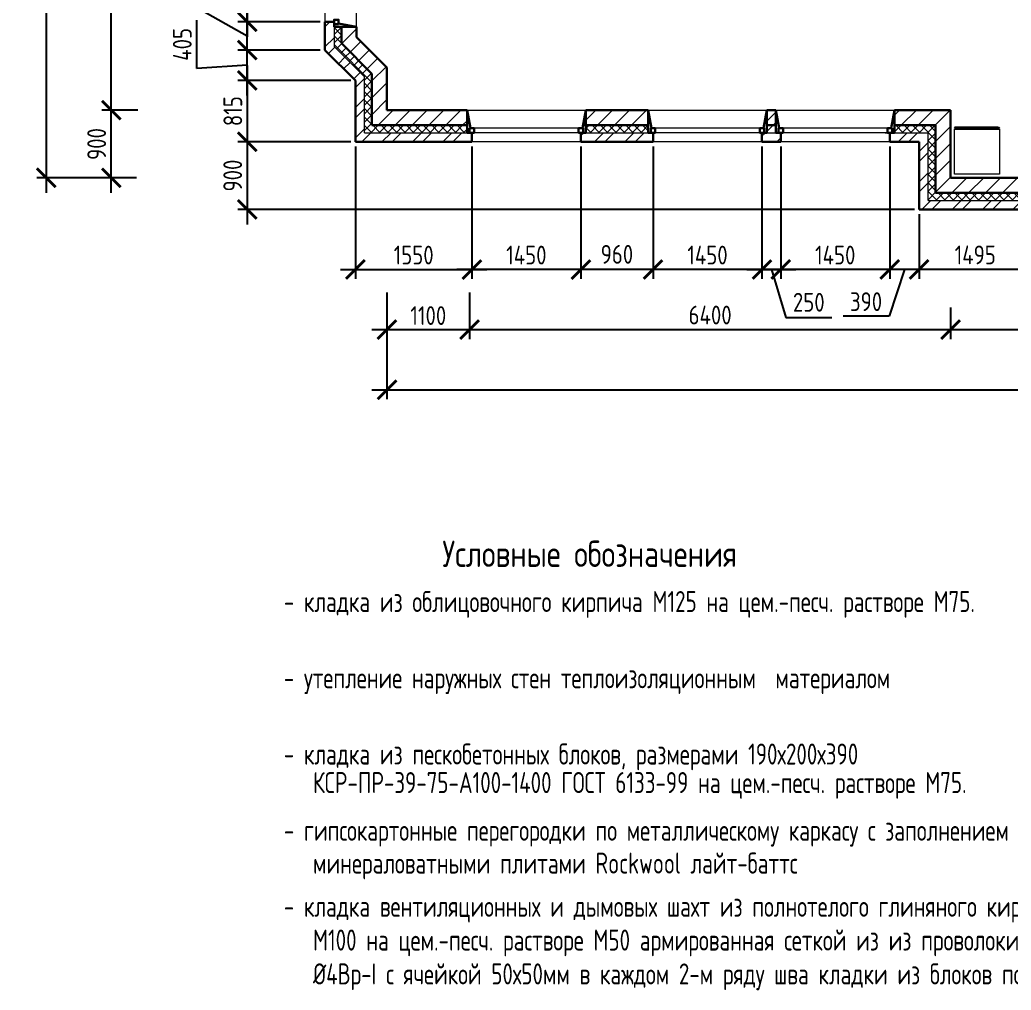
# Model space of a CAD drawing. Header units: millimetres. Extents: x -56498 to 234605, y -296269 to -29969.
# Drawn here: x 70197 to 83388, y -117721 to -104807 of the extents above; entities that cross this region are included whole.
import ezdxf

# ---------------------------------------------------------------- set-up
doc = ezdxf.new("R2010")
doc.units = ezdxf.units.MM
doc.header["$LTSCALE"] = 100
doc.header["$PDMODE"] = 35
for name, color, linetype, lineweight in [('0.3', 7, 'Continuous', 30), ('Примітки 0.09', 200, 'Continuous', 9), ('Розміри 0.09', 5, 'Continuous', 9), ('Сантехніка 0.18', 92, 'Continuous', 18), ('Тонкі 0.18', 142, 'Continuous', 18), ('Штрихування 0.09', 253, 'Continuous', 9)]:
    doc.layers.add(name, color=color, linetype=linetype, lineweight=lineweight)
doc.styles.add('GOST 2.304', font='CS_Gost2304.shx')
doc.dimstyles.new('SPDS', dxfattribs={"dimscale": 100, "dimtxt": 2.5, "dimasz": 2.5, "dimexe": 1.25, "dimexo": 0.625, "dimtad": 1, "dimrnd": 0.001, "dimtxsty": 'GOST 2.304', "dimblk": 'ARCHTICK', "dimcen": 2.5, "dimdle": 2, "dimadec": 0, "dimazin": 2, "dimtfac": 0.75, "dimtmove": 1, "dimatfit": 3, "dimfxl": 0, "dimtolj": 1, "dimarcsym": 0})

# ---------------------------------------------------------------- blocks, each defined once
blk = doc.blocks.new('_ArchTick')
at = {"color": 0, "linetype": 'ByBlock', "const_width": 0.15}
blk.add_lwpolyline([(-0.5, -0.5), (0.5, 0.5)], dxfattribs=at)
blk = doc.blocks.new('*D24')
at = {"layer": 'Defpoints', "color": 0, "transparency": 16777216}
for p in [(75082, -108374), (76182, -108374), (76182, -108930)]:
    blk.add_point(p, dxfattribs=at)
at = {"layer": 'Розміри 0.09', "color": 0, "lineweight": -2, "transparency": 16777216}
for p, q in [((75082, -108437), (75082, -109055)), ((76182, -108437), (76182, -109055)), ((74882, -108930), (76382, -108930))]:
    blk.add_line(p, q, dxfattribs=at)
at = {"layer": 'Розміри 0.09', "color": 0, "lineweight": -2, "transparency": 16777216, "xscale": 250, "yscale": 250, "zscale": 250, "rotation": 180}
blk.add_blockref('_ArchTick', (75082, -108930), dxfattribs=at)
at = {"layer": 'Розміри 0.09', "color": 0, "lineweight": -2, "transparency": 16777216, "xscale": 250, "yscale": 250, "zscale": 250}
blk.add_blockref('_ArchTick', (76182, -108930), dxfattribs=at)
at = {"layer": 'Розміри 0.09', "color": 0, "transparency": 16777216, "insert": (75632, -108743), "char_height": 250, "attachment_point": 5, "style": 'GOST 2.304'}
blk.add_mtext('\\A1;1100', dxfattribs=at)
blk = doc.blocks.new('*D25')
at = {"layer": 'Defpoints', "color": 0, "transparency": 16777216}
for p in [(76182, -108374), (82582, -108574), (82582, -108930)]:
    blk.add_point(p, dxfattribs=at)
at = {"layer": 'Розміри 0.09', "color": 0, "lineweight": -2, "transparency": 16777216}
for p, q in [((76182, -108437), (76182, -109055)), ((82582, -108636), (82582, -109055)), ((75982, -108930), (82782, -108930))]:
    blk.add_line(p, q, dxfattribs=at)
at = {"layer": 'Розміри 0.09', "color": 0, "lineweight": -2, "transparency": 16777216, "xscale": 250, "yscale": 250, "zscale": 250, "rotation": 180}
blk.add_blockref('_ArchTick', (76182, -108930), dxfattribs=at)
at = {"layer": 'Розміри 0.09', "color": 0, "lineweight": -2, "transparency": 16777216, "xscale": 250, "yscale": 250, "zscale": 250}
blk.add_blockref('_ArchTick', (82582, -108930), dxfattribs=at)
at = {"layer": 'Розміри 0.09', "color": 0, "transparency": 16777216, "insert": (79382, -108736), "char_height": 250, "attachment_point": 5, "style": 'GOST 2.304'}
blk.add_mtext('\\A1;6400', dxfattribs=at)
blk = doc.blocks.new('*D26')
at = {"layer": 'Defpoints', "color": 0, "transparency": 16777216}
for p in [(82582, -108574), (85582, -108593), (85582, -108930)]:
    blk.add_point(p, dxfattribs=at)
at = {"layer": 'Розміри 0.09', "color": 0, "lineweight": -2, "transparency": 16777216}
for p, q in [((82582, -108636), (82582, -109055)), ((85582, -108655), (85582, -109055)), ((82382, -108930), (85782, -108930))]:
    blk.add_line(p, q, dxfattribs=at)
at = {"layer": 'Розміри 0.09', "color": 0, "lineweight": -2, "transparency": 16777216, "xscale": 250, "yscale": 250, "zscale": 250, "rotation": 180}
blk.add_blockref('_ArchTick', (82582, -108930), dxfattribs=at)
at = {"layer": 'Розміри 0.09', "color": 0, "lineweight": -2, "transparency": 16777216, "xscale": 250, "yscale": 250, "zscale": 250}
blk.add_blockref('_ArchTick', (85582, -108930), dxfattribs=at)
at = {"layer": 'Розміри 0.09', "color": 0, "transparency": 16777216, "insert": (84082, -108738), "char_height": 250, "attachment_point": 5, "style": 'GOST 2.304'}
blk.add_mtext('\\A1;3000', dxfattribs=at)
blk = doc.blocks.new('*D30')
at = {"layer": 'Defpoints', "color": 0, "transparency": 16777216}
for p in [(75082, -108930), (96082, -108930), (96082, -109730)]:
    blk.add_point(p, dxfattribs=at)
at = {"layer": 'Розміри 0.09', "color": 0, "lineweight": -2, "transparency": 16777216}
for p, q in [((75082, -108993), (75082, -109855)), ((96082, -108993), (96082, -109855)), ((74882, -109730), (96282, -109730))]:
    blk.add_line(p, q, dxfattribs=at)
at = {"layer": 'Розміри 0.09', "color": 0, "lineweight": -2, "transparency": 16777216, "xscale": 250, "yscale": 250, "zscale": 250, "rotation": 180}
blk.add_blockref('_ArchTick', (75082, -109730), dxfattribs=at)
at = {"layer": 'Розміри 0.09', "color": 0, "lineweight": -2, "transparency": 16777216, "xscale": 250, "yscale": 250, "zscale": 250}
blk.add_blockref('_ArchTick', (96082, -109730), dxfattribs=at)
at = {"layer": 'Розміри 0.09', "color": 0, "transparency": 16777216, "insert": (84966, -109533), "char_height": 250, "attachment_point": 5, "style": 'GOST 2.304'}
blk.add_mtext('\\A1;21000', dxfattribs=at)
blk = doc.blocks.new('*D31')
at = {"layer": 'Defpoints', "color": 0, "transparency": 16777216}
for p in [(74662, -106430), (76212, -106430), (76212, -108130)]:
    blk.add_point(p, dxfattribs=at)
at = {"layer": 'Розміри 0.09', "color": 0, "lineweight": -2, "transparency": 16777216}
for p, q in [((74662, -106493), (74662, -108255)), ((76212, -106493), (76212, -108255)), ((74462, -108130), (76412, -108130))]:
    blk.add_line(p, q, dxfattribs=at)
at = {"layer": 'Розміри 0.09', "color": 0, "lineweight": -2, "transparency": 16777216, "xscale": 250, "yscale": 250, "zscale": 250, "rotation": 180}
blk.add_blockref('_ArchTick', (74662, -108130), dxfattribs=at)
at = {"layer": 'Розміри 0.09', "color": 0, "lineweight": -2, "transparency": 16777216, "xscale": 250, "yscale": 250, "zscale": 250}
blk.add_blockref('_ArchTick', (76212, -108130), dxfattribs=at)
at = {"layer": 'Розміри 0.09', "color": 0, "transparency": 16777216, "insert": (75437, -107938), "char_height": 250, "attachment_point": 5, "style": 'GOST 2.304'}
blk.add_mtext('\\A1;1550', dxfattribs=at)
blk = doc.blocks.new('*D32')
at = {"layer": 'Defpoints', "color": 0, "transparency": 16777216}
for p in [(71414, -106010), (71828, -106010), (71809, -106910)]:
    blk.add_point(p, dxfattribs=at)
at = {"layer": 'Розміри 0.09', "color": 0, "lineweight": -2, "transparency": 16777216}
for p, q in [((71414, -107110), (71414, -105810)), ((71765, -106010), (71289, -106010)), ((71747, -106910), (71289, -106910))]:
    blk.add_line(p, q, dxfattribs=at)
at = {"layer": 'Розміри 0.09', "color": 0, "lineweight": -2, "transparency": 16777216, "xscale": 250, "yscale": 250, "zscale": 250}
for p, rotation in [((71414, -106010), 90), ((71414, -106910), 270)]:
    blk.add_blockref('_ArchTick', p, dxfattribs=dict(at, rotation=rotation))
at = {"layer": 'Розміри 0.09', "color": 0, "transparency": 16777216, "insert": (71219, -106460), "char_height": 250, "attachment_point": 5, "rotation": 90, "style": 'GOST 2.304'}
blk.add_mtext('\\A1;900', dxfattribs=at)
blk = doc.blocks.new('*D33')
at = {"layer": 'Defpoints', "color": 0, "transparency": 16777216}
for p in [(71414, -102210), (71768, -102210), (71828, -106010)]:
    blk.add_point(p, dxfattribs=at)
at = {"layer": 'Розміри 0.09', "color": 0, "lineweight": -2, "transparency": 16777216}
for p, q in [((71414, -106210), (71414, -102010)), ((71705, -102210), (71289, -102210)), ((71765, -106010), (71289, -106010))]:
    blk.add_line(p, q, dxfattribs=at)
at = {"layer": 'Розміри 0.09', "color": 0, "lineweight": -2, "transparency": 16777216, "xscale": 250, "yscale": 250, "zscale": 250}
for p, rotation in [((71414, -102210), 90), ((71414, -106010), 270)]:
    blk.add_blockref('_ArchTick', p, dxfattribs=dict(at, rotation=rotation))
at = {"layer": 'Розміри 0.09', "color": 0, "transparency": 16777216, "insert": (71221, -104110), "char_height": 250, "attachment_point": 5, "rotation": 90, "style": 'GOST 2.304'}
blk.add_mtext('\\A1;3800', dxfattribs=at)
blk = doc.blocks.new('*D38')
at = {"layer": 'Defpoints', "color": 0, "transparency": 16777216}
for p in [(71414, -92910), (70548, -106910), (71414, -106910)]:
    blk.add_point(p, dxfattribs=at)
at = {"layer": 'Розміри 0.09', "color": 0, "lineweight": -2, "transparency": 16777216}
for p, q in [((70548, -92710), (70548, -107110)), ((71351, -92910), (70423, -92910)), ((71351, -106910), (70423, -106910))]:
    blk.add_line(p, q, dxfattribs=at)
at = {"layer": 'Розміри 0.09', "color": 0, "lineweight": -2, "transparency": 16777216, "xscale": 250, "yscale": 250, "zscale": 250}
for p, rotation in [((70548, -92910), 90), ((70548, -106910), 270)]:
    blk.add_blockref('_ArchTick', p, dxfattribs=dict(at, rotation=rotation))
at = {"layer": 'Розміри 0.09', "color": 0, "transparency": 16777216, "insert": (70361, -99163), "char_height": 250, "attachment_point": 5, "rotation": 90, "style": 'GOST 2.304'}
blk.add_mtext('\\A1;14000', dxfattribs=at)
blk = doc.blocks.new('*D65')
at = {"layer": 'Defpoints', "color": 0, "transparency": 16777216}
for p in [(74162, -103385), (73223, -104835), (74257, -104835)]:
    blk.add_point(p, dxfattribs=at)
at = {"layer": 'Розміри 0.09', "color": 0, "lineweight": -2, "transparency": 16777216}
for p, q in [((73223, -103185), (73223, -105035)), ((74100, -103385), (73098, -103385)), ((74195, -104835), (73098, -104835))]:
    blk.add_line(p, q, dxfattribs=at)
at = {"layer": 'Розміри 0.09', "color": 0, "lineweight": -2, "transparency": 16777216, "xscale": 250, "yscale": 250, "zscale": 250}
for p, rotation in [((73223, -103385), 90), ((73223, -104835), 270)]:
    blk.add_blockref('_ArchTick', p, dxfattribs=dict(at, rotation=rotation))
at = {"layer": 'Розміри 0.09', "color": 0, "transparency": 16777216, "insert": (73031, -104110), "char_height": 250, "attachment_point": 5, "rotation": 90, "style": 'GOST 2.304'}
blk.add_mtext('\\A1;1450', dxfattribs=at)
blk = doc.blocks.new('*D66')
at = {"layer": 'Defpoints', "color": 0, "transparency": 16777216}
for p in [(76212, -106430), (77662, -106430), (76212, -108130)]:
    blk.add_point(p, dxfattribs=at)
at = {"layer": 'Розміри 0.09', "color": 0, "lineweight": -2, "transparency": 16777216}
for p, q in [((76212, -106493), (76212, -108255)), ((77662, -106493), (77662, -108255)), ((77862, -108130), (76012, -108130))]:
    blk.add_line(p, q, dxfattribs=at)
at = {"layer": 'Розміри 0.09', "color": 0, "lineweight": -2, "transparency": 16777216, "xscale": 250, "yscale": 250, "zscale": 250, "rotation": 180}
blk.add_blockref('_ArchTick', (76212, -108130), dxfattribs=at)
at = {"layer": 'Розміри 0.09', "color": 0, "lineweight": -2, "transparency": 16777216, "xscale": 250, "yscale": 250, "zscale": 250}
blk.add_blockref('_ArchTick', (77662, -108130), dxfattribs=at)
at = {"layer": 'Розміри 0.09', "color": 0, "transparency": 16777216, "insert": (76937, -107938), "char_height": 250, "attachment_point": 5, "style": 'GOST 2.304'}
blk.add_mtext('\\A1;1450', dxfattribs=at)
blk = doc.blocks.new('*D68')
at = {"layer": 'Defpoints', "color": 0, "transparency": 16777216}
for p in [(78622, -106430), (80072, -106430), (78622, -108130)]:
    blk.add_point(p, dxfattribs=at)
at = {"layer": 'Розміри 0.09', "color": 0, "lineweight": -2, "transparency": 16777216}
for p, q in [((78622, -106493), (78622, -108255)), ((80072, -106493), (80072, -108255)), ((80272, -108130), (78422, -108130))]:
    blk.add_line(p, q, dxfattribs=at)
at = {"layer": 'Розміри 0.09', "color": 0, "lineweight": -2, "transparency": 16777216, "xscale": 250, "yscale": 250, "zscale": 250, "rotation": 180}
blk.add_blockref('_ArchTick', (78622, -108130), dxfattribs=at)
at = {"layer": 'Розміри 0.09', "color": 0, "lineweight": -2, "transparency": 16777216, "xscale": 250, "yscale": 250, "zscale": 250}
blk.add_blockref('_ArchTick', (80072, -108130), dxfattribs=at)
at = {"layer": 'Розміри 0.09', "color": 0, "transparency": 16777216, "insert": (79347, -107938), "char_height": 250, "attachment_point": 5, "style": 'GOST 2.304'}
blk.add_mtext('\\A1;1450', dxfattribs=at)
blk = doc.blocks.new('*D69')
at = {"layer": 'Defpoints', "color": 0, "transparency": 16777216}
for p in [(80322, -106430), (81772, -106430), (80322, -108130)]:
    blk.add_point(p, dxfattribs=at)
at = {"layer": 'Розміри 0.09', "color": 0, "lineweight": -2, "transparency": 16777216}
for p, q in [((80322, -106493), (80322, -108255)), ((81772, -106493), (81772, -108255)), ((81972, -108130), (80122, -108130))]:
    blk.add_line(p, q, dxfattribs=at)
at = {"layer": 'Розміри 0.09', "color": 0, "lineweight": -2, "transparency": 16777216, "xscale": 250, "yscale": 250, "zscale": 250, "rotation": 180}
blk.add_blockref('_ArchTick', (80322, -108130), dxfattribs=at)
at = {"layer": 'Розміри 0.09', "color": 0, "lineweight": -2, "transparency": 16777216, "xscale": 250, "yscale": 250, "zscale": 250}
blk.add_blockref('_ArchTick', (81772, -108130), dxfattribs=at)
at = {"layer": 'Розміри 0.09', "color": 0, "transparency": 16777216, "insert": (81047, -107938), "char_height": 250, "attachment_point": 5, "style": 'GOST 2.304'}
blk.add_mtext('\\A1;1450', dxfattribs=at)
blk = doc.blocks.new('*D70')
at = {"layer": 'Defpoints', "color": 0, "transparency": 16777216}
for p in [(82162, -107330), (83657, -107330), (82162, -108130)]:
    blk.add_point(p, dxfattribs=at)
at = {"layer": 'Розміри 0.09', "color": 0, "lineweight": -2, "transparency": 16777216}
for p, q in [((82162, -107393), (82162, -108255)), ((83657, -107393), (83657, -108255)), ((83857, -108130), (81962, -108130))]:
    blk.add_line(p, q, dxfattribs=at)
at = {"layer": 'Розміри 0.09', "color": 0, "lineweight": -2, "transparency": 16777216, "xscale": 250, "yscale": 250, "zscale": 250, "rotation": 180}
blk.add_blockref('_ArchTick', (82162, -108130), dxfattribs=at)
at = {"layer": 'Розміри 0.09', "color": 0, "lineweight": -2, "transparency": 16777216, "xscale": 250, "yscale": 250, "zscale": 250}
blk.add_blockref('_ArchTick', (83657, -108130), dxfattribs=at)
at = {"layer": 'Розміри 0.09', "color": 0, "transparency": 16777216, "insert": (82910, -107936), "char_height": 250, "attachment_point": 5, "style": 'GOST 2.304'}
blk.add_mtext('\\A1;1495', dxfattribs=at)
blk = doc.blocks.new('*D71')
at = {"layer": 'Defpoints', "color": 0, "transparency": 16777216}
for p in [(81772, -106430), (82162, -107330), (81772, -108130)]:
    blk.add_point(p, dxfattribs=at)
at = {"layer": 'Розміри 0.09', "color": 0, "lineweight": -2, "transparency": 16777216}
for p, q in [((81772, -106493), (81772, -108255)), ((82162, -107393), (82162, -108255)), ((82362, -108130), (81572, -108130)), ((81967, -108130), (81763, -108753)), ((81763, -108753), (81151, -108753))]:
    blk.add_line(p, q, dxfattribs=at)
at = {"layer": 'Розміри 0.09', "color": 0, "lineweight": -2, "transparency": 16777216, "xscale": 250, "yscale": 250, "zscale": 250, "rotation": 180}
blk.add_blockref('_ArchTick', (81772, -108130), dxfattribs=at)
at = {"layer": 'Розміри 0.09', "color": 0, "lineweight": -2, "transparency": 16777216, "xscale": 250, "yscale": 250, "zscale": 250}
blk.add_blockref('_ArchTick', (82162, -108130), dxfattribs=at)
at = {"layer": 'Розміри 0.09', "color": 0, "transparency": 16777216, "insert": (81457, -108558), "char_height": 250, "attachment_point": 5, "style": 'GOST 2.304'}
blk.add_mtext('\\A1;390', dxfattribs=at)
blk = doc.blocks.new('*D72')
at = {"layer": 'Defpoints', "color": 0, "transparency": 16777216}
for p in [(77662, -106430), (78622, -106430), (77662, -108130)]:
    blk.add_point(p, dxfattribs=at)
at = {"layer": 'Розміри 0.09', "color": 0, "lineweight": -2, "transparency": 16777216}
for p, q in [((77662, -106493), (77662, -108255)), ((78622, -106493), (78622, -108255)), ((78822, -108130), (77462, -108130))]:
    blk.add_line(p, q, dxfattribs=at)
at = {"layer": 'Розміри 0.09', "color": 0, "lineweight": -2, "transparency": 16777216, "xscale": 250, "yscale": 250, "zscale": 250, "rotation": 180}
blk.add_blockref('_ArchTick', (77662, -108130), dxfattribs=at)
at = {"layer": 'Розміри 0.09', "color": 0, "lineweight": -2, "transparency": 16777216, "xscale": 250, "yscale": 250, "zscale": 250}
blk.add_blockref('_ArchTick', (78622, -108130), dxfattribs=at)
at = {"layer": 'Розміри 0.09', "color": 0, "transparency": 16777216, "insert": (78142, -107928), "char_height": 250, "attachment_point": 5, "style": 'GOST 2.304'}
blk.add_mtext('\\A1;960', dxfattribs=at)
blk = doc.blocks.new('*D76')
at = {"layer": 'Defpoints', "color": 0, "transparency": 16777216}
for p in [(73223, -105210), (74257, -105210), (74662, -105615)]:
    blk.add_point(p, dxfattribs=at)
at = {"layer": 'Розміри 0.09', "color": 0, "lineweight": -2, "transparency": 16777216}
for p, q in [((72550, -105457), (72550, -104810)), ((73223, -105815), (73223, -105010)), ((74195, -105210), (73098, -105210)), ((73223, -105413), (72550, -105457)), ((74600, -105615), (73098, -105615))]:
    blk.add_line(p, q, dxfattribs=at)
at = {"layer": 'Розміри 0.09', "color": 0, "lineweight": -2, "transparency": 16777216, "xscale": 250, "yscale": 250, "zscale": 250}
for p, rotation in [((73223, -105210), 90), ((73223, -105615), 270)]:
    blk.add_blockref('_ArchTick', p, dxfattribs=dict(at, rotation=rotation))
at = {"layer": 'Розміри 0.09', "color": 0, "transparency": 16777216, "insert": (72358, -105134), "char_height": 250, "attachment_point": 5, "rotation": 90, "style": 'GOST 2.304'}
blk.add_mtext('\\A1;405', dxfattribs=at)
blk = doc.blocks.new('*D77')
at = {"layer": 'Defpoints', "color": 0, "transparency": 16777216}
for p in [(73223, -104835), (74257, -104835), (74257, -105210)]:
    blk.add_point(p, dxfattribs=at)
at = {"layer": 'Розміри 0.09', "color": 0, "lineweight": -2, "transparency": 16777216}
for p, q in [((72550, -104649), (72550, -104020)), ((73223, -105023), (72550, -104649)), ((73223, -105410), (73223, -104635)), ((74195, -104835), (73098, -104835)), ((74195, -105210), (73098, -105210))]:
    blk.add_line(p, q, dxfattribs=at)
at = {"layer": 'Розміри 0.09', "color": 0, "lineweight": -2, "transparency": 16777216, "xscale": 250, "yscale": 250, "zscale": 250}
for p, rotation in [((73223, -104835), 90), ((73223, -105210), 270)]:
    blk.add_blockref('_ArchTick', p, dxfattribs=dict(at, rotation=rotation))
at = {"layer": 'Розміри 0.09', "color": 0, "transparency": 16777216, "insert": (72358, -104334), "char_height": 250, "attachment_point": 5, "rotation": 90, "style": 'GOST 2.304'}
blk.add_mtext('\\A1;375', dxfattribs=at)
blk = doc.blocks.new('*D40')
at = {"layer": 'Defpoints', "color": 0, "transparency": 16777216}
for p in [(74662, -105615), (73223, -106430), (74662, -106430)]:
    blk.add_point(p, dxfattribs=at)
at = {"layer": 'Розміри 0.09', "color": 0, "lineweight": -2, "transparency": 16777216}
for p, q in [((73223, -105415), (73223, -106630)), ((74600, -105615), (73098, -105615)), ((74600, -106430), (73098, -106430))]:
    blk.add_line(p, q, dxfattribs=at)
at = {"layer": 'Розміри 0.09', "color": 0, "lineweight": -2, "transparency": 16777216, "xscale": 250, "yscale": 250, "zscale": 250}
for p, rotation in [((73223, -105615), 90), ((73223, -106430), 270)]:
    blk.add_blockref('_ArchTick', p, dxfattribs=dict(at, rotation=rotation))
at = {"layer": 'Розміри 0.09', "color": 0, "transparency": 16777216, "insert": (73031, -106023), "char_height": 250, "attachment_point": 5, "rotation": 90, "style": 'GOST 2.304'}
blk.add_mtext('\\A1;815', dxfattribs=at)
blk = doc.blocks.new('*D41')
at = {"layer": 'Defpoints', "color": 0, "transparency": 16777216}
for p in [(74662, -106430), (73223, -107330), (82162, -107330)]:
    blk.add_point(p, dxfattribs=at)
at = {"layer": 'Розміри 0.09', "color": 0, "lineweight": -2, "transparency": 16777216}
for p, q in [((73223, -106230), (73223, -107530)), ((74600, -106430), (73098, -106430)), ((82100, -107330), (73098, -107330))]:
    blk.add_line(p, q, dxfattribs=at)
at = {"layer": 'Розміри 0.09', "color": 0, "lineweight": -2, "transparency": 16777216, "xscale": 250, "yscale": 250, "zscale": 250}
for p, rotation in [((73223, -106430), 90), ((73223, -107330), 270)]:
    blk.add_blockref('_ArchTick', p, dxfattribs=dict(at, rotation=rotation))
at = {"layer": 'Розміри 0.09', "color": 0, "transparency": 16777216, "insert": (73029, -106880), "char_height": 250, "attachment_point": 5, "rotation": 90, "style": 'GOST 2.304'}
blk.add_mtext('\\A1;900', dxfattribs=at)
blk = doc.blocks.new('*D79')
at = {"layer": 'Defpoints', "color": 0, "transparency": 16777216}
for p in [(80072, -106430), (80322, -106430), (80322, -108130)]:
    blk.add_point(p, dxfattribs=at)
at = {"layer": 'Розміри 0.09', "color": 0, "lineweight": -2, "transparency": 16777216}
for p, q in [((80072, -106493), (80072, -108255)), ((80322, -106493), (80322, -108255)), ((79872, -108130), (80522, -108130)), ((80197, -108130), (80389, -108769)), ((80389, -108769), (81001, -108769))]:
    blk.add_line(p, q, dxfattribs=at)
at = {"layer": 'Розміри 0.09', "color": 0, "lineweight": -2, "transparency": 16777216, "xscale": 250, "yscale": 250, "zscale": 250, "rotation": 180}
blk.add_blockref('_ArchTick', (80072, -108130), dxfattribs=at)
at = {"layer": 'Розміри 0.09', "color": 0, "lineweight": -2, "transparency": 16777216, "xscale": 250, "yscale": 250, "zscale": 250}
blk.add_blockref('_ArchTick', (80322, -108130), dxfattribs=at)
at = {"layer": 'Розміри 0.09', "color": 0, "transparency": 16777216, "insert": (80695, -108566), "char_height": 250, "attachment_point": 5, "style": 'GOST 2.304'}
blk.add_mtext('\\A1;250', dxfattribs=at)
blk = doc.blocks.new('s_48')
for p, q in [((0, 300), (0, -300)), ((600, 300), (0, 300)), ((600, -300), (600, 300)), ((610, 300), (610, -300)), ((610, 300), (610, 300)), ((630, -280), (630, 280)), ((0, -300), (600, -300)), ((610, -300), (610, -300))]:
    blk.add_line(p, q)
for centre, start, end in [((610, 280), 0, 90), ((610, -280), 270, 0)]:
    blk.add_arc(centre, 20, start, end)

msp = doc.modelspace()

# ---------------------------------------------------------------- hatches: boundary and pattern name
at = {"layer": 'Штрихування 0.09'}
h = msp.add_hatch(dxfattribs=at)
h.set_pattern_fill('ANSI32', color=256, scale=30, style=0)
h.paths.add_polyline_path([(76212.292, -106310.359), (76182.292, -106310.359), (76147.292, -106310.359), (74782.29, -106310.359), (74782.29, -105565.615), (74377.297, -105160.613), (74377.297, -104900.359), (74377.297, -104835.359), (74257.297, -104835.359), (74257.297, -105210.318), (74662.29, -105615.32), (74662.29, -106430.359), (76212.292, -106430.359)])
h = msp.add_hatch(dxfattribs=at)
h.set_pattern_fill('ANSI37', color=256, scale=25, style=0)
h.paths.add_polyline_path([(74882.29, -105524.194), (74477.297, -105119.192), (74477.297, -104900.359), (74377.297, -104900.359), (74377.297, -105160.613), (74782.29, -105565.615), (74782.29, -106310.359), (76147.292, -106310.359), (76147.292, -106210.359), (74882.29, -106210.359)])
h = msp.add_hatch(dxfattribs=at)
h.set_pattern_fill('ANSI31', color=256, scale=50, style=0)
h.paths.add_polyline_path([(75082.29, -105441.353), (74677.297, -105036.351), (74677.297, -104900.359), (74477.297, -104900.359), (74477.297, -105119.192), (74882.29, -105524.194), (74882.29, -106210.359), (76147.292, -106210.359), (76147.292, -106010.359), (75082.29, -106010.359)])
h = msp.add_hatch(dxfattribs=at)
h.set_pattern_fill('ANSI31', color=256, scale=50, style=0)
h.paths.add_polyline_path([(78557.289, -106010.359), (77727.294, -106010.359), (77727.294, -106210.359), (78557.289, -106210.359)])
h = msp.add_hatch(dxfattribs=at)
h.set_pattern_fill('ANSI32', color=256, scale=30, style=0)
h.paths.add_polyline_path([(80322.29, -106310.359), (80292.29, -106310.359), (80257.29, -106310.359), (80072.289, -106310.359), (80072.289, -106430.359), (80322.29, -106430.359)])
h.paths.add_polyline_path([(80257.29, -106210.359), (80137.289, -106210.359), (80137.289, -106310.359), (80257.29, -106310.359)])
h.paths.add_polyline_path([(80257.29, -106010.359), (80137.289, -106010.359), (80137.289, -106210.359), (80257.29, -106210.359)])
h = msp.add_hatch(dxfattribs=at)
h.set_pattern_fill('ANSI31', color=256, scale=50, style=0)
h.paths.add_polyline_path([(82582.29, -106010.359), (81837.29, -106010.359), (81837.29, -106210.359), (82382.29, -106210.359), (82382.29, -107110.359), (83592.291, -107110.359), (83592.291, -106910.359), (82582.29, -106910.359)])
h = msp.add_hatch(dxfattribs=at)
h.set_pattern_fill('ANSI32', color=256, scale=30, style=0)
h.paths.add_polyline_path([(78622.289, -106310.359), (78592.289, -106310.359), (78557.289, -106310.359), (77667.29, -106310.359), (77662.294, -106310.359), (77662.294, -106430.359), (78622.289, -106430.359)])
h = msp.add_hatch(dxfattribs=at)
h.set_pattern_fill('ANSI37', color=256, scale=25, style=0)
h.paths.add_polyline_path([(78557.289, -106210.359), (77727.294, -106210.359), (77727.294, -106310.359), (78557.289, -106310.359)])
h = msp.add_hatch(dxfattribs=at)
h.set_pattern_fill('ANSI32', color=256, scale=30, style=0)
h.paths.add_polyline_path([(83657.291, -107210.359), (83627.291, -107210.359), (83592.291, -107210.359), (82282.29, -107210.359), (82282.29, -106310.359), (81772.29, -106310.359), (81772.29, -106430.359), (82162.29, -106430.359), (82162.29, -107330.359), (83657.291, -107330.359)])
h = msp.add_hatch(dxfattribs=at)
h.set_pattern_fill('ANSI37', color=256, scale=25, style=0)
h.paths.add_polyline_path([(83592.291, -107110.359), (82382.29, -107110.359), (82382.29, -106210.359), (81837.29, -106210.359), (81837.29, -106310.359), (82282.29, -106310.359), (82282.29, -107210.359), (83592.291, -107210.359)])

# ---------------------------------------------------------------- linework, layer by layer
at = {"layer": '0.3'}
for p, q in [((74257.297, -104835.359), (74257.297, -105210.318)), ((74257.297, -104835.359), (74377.297, -104835.359)), ((74377.297, -104900.359), (74377.297, -104835.359)), ((74437.297, -104855.359), (74677.297, -104900.359)), ((74677.297, -104900.359), (74377.297, -104900.359)), ((74477.297, -104900.359), (74477.297, -105119.192)), ((74677.297, -104900.359), (74677.297, -105036.351)), ((74477.297, -105119.192), (74882.29, -105524.194)), ((74677.297, -105036.351), (75082.29, -105441.353)), ((74257.297, -105210.318), (74662.29, -105615.32)), ((74882.29, -106210.359), (74882.29, -105524.194)), ((75082.29, -106010.359), (75082.29, -105441.353)), ((74662.29, -106430.359), (74662.29, -105615.32)), ((75082.29, -106010.359), (76147.292, -106010.359)), ((76147.292, -106010.359), (76147.292, -106310.359)), ((76192.292, -106250.359), (76147.292, -106010.359)), ((77682.294, -106250.359), (77727.294, -106010.359)), ((77727.294, -106010.359), (78557.289, -106010.359)), ((77727.294, -106010.359), (77727.294, -106310.359)), ((78557.289, -106010.359), (78557.289, -106310.359)), ((78602.289, -106250.359), (78557.289, -106010.359)), ((80092.289, -106250.359), (80137.289, -106010.359)), ((80137.289, -106010.359), (80257.29, -106010.359)), ((80137.289, -106010.359), (80137.289, -106310.359)), ((80257.29, -106010.359), (80257.29, -106310.359)), ((80302.29, -106250.359), (80257.29, -106010.359)), ((81792.29, -106250.359), (81837.29, -106010.359)), ((81837.29, -106010.359), (82582.29, -106010.359)), ((81837.29, -106010.359), (81837.29, -106310.359)), ((82582.29, -106910.359), (82582.29, -106010.359)), ((74882.29, -106210.359), (76147.292, -106210.359)), ((76147.292, -106310.359), (76212.292, -106310.359)), ((76212.292, -106430.359), (76212.292, -106310.359)), ((77662.294, -106430.359), (77662.294, -106310.359)), ((77727.294, -106310.359), (77662.294, -106310.359)), ((77689.794, -106210.359), (78557.289, -106210.359)), ((78557.289, -106310.359), (78622.289, -106310.359)), ((78622.289, -106430.359), (78622.289, -106310.359)), ((80072.289, -106430.359), (80072.289, -106310.359)), ((80137.289, -106310.359), (80072.289, -106310.359)), ((80137.289, -106210.359), (80257.29, -106210.359)), ((80257.29, -106310.359), (80322.29, -106310.359)), ((80322.29, -106430.359), (80322.29, -106310.359)), ((81772.29, -106430.359), (81772.29, -106310.359)), ((81837.29, -106310.359), (81772.29, -106310.359)), ((81837.29, -106210.359), (82382.29, -106210.359)), ((82382.29, -107110.359), (82382.29, -106210.359)), ((74662.29, -106430.359), (76212.292, -106430.359)), ((77662.294, -106430.359), (78622.289, -106430.359)), ((80072.289, -106430.359), (80322.29, -106430.359)), ((81772.29, -106430.359), (82162.29, -106430.359)), ((82162.29, -107330.359), (82162.29, -106430.359)), ((82582.29, -106910.359), (83592.291, -106910.359)), ((82382.29, -107110.359), (83592.291, -107110.359)), ((82162.29, -107330.359), (83657.291, -107330.359))]:
    msp.add_line(p, q, dxfattribs=at)
for points in [[(74437.297, -104865.359), (74377.297, -104865.359), (74377.297, -104805.359), (74437.297, -104805.359)], [(76182.292, -106250.359), (76182.292, -106310.359), (76242.292, -106310.359), (76242.292, -106250.359)], [(77692.294, -106250.359), (77692.294, -106310.359), (77632.294, -106310.359), (77632.294, -106250.359)], [(78592.289, -106250.359), (78592.289, -106310.359), (78652.289, -106310.359), (78652.289, -106250.359)], [(80102.289, -106250.359), (80102.289, -106310.359), (80042.289, -106310.359), (80042.289, -106250.359)], [(80292.29, -106250.359), (80292.29, -106310.359), (80352.29, -106310.359), (80352.29, -106250.359)], [(81802.29, -106250.359), (81802.29, -106310.359), (81742.29, -106310.359), (81742.29, -106250.359)]]:
    msp.add_lwpolyline(points, close=True, dxfattribs=at)
at = {"layer": 'Тонкі 0.18'}
for p, q in [((74257.297, -103385.359), (74257.297, -104835.359)), ((74677.297, -104900.359), (74677.297, -103320.359)), ((74377.297, -104900.359), (74377.297, -105160.613)), ((74377.297, -105160.613), (74782.29, -105565.615)), ((74782.29, -106310.359), (74782.29, -105565.615)), ((76147.292, -106010.359), (77727.294, -106010.359)), ((78557.289, -106010.359), (80137.289, -106010.359)), ((80257.29, -106010.359), (81837.29, -106010.359)), ((74782.29, -106310.359), (76147.292, -106310.359)), ((77632.294, -106250.359), (76242.292, -106250.359)), ((77632.294, -106310.359), (76242.292, -106310.359)), ((77667.29, -106310.359), (78622.289, -106310.359)), ((80042.289, -106250.359), (78652.289, -106250.359)), ((80042.289, -106310.359), (78652.289, -106310.359)), ((80072.289, -106310.359), (80322.29, -106310.359)), ((81742.29, -106250.359), (80352.29, -106250.359)), ((81742.29, -106310.359), (80352.29, -106310.359)), ((81712.29, -106310.359), (82282.29, -106310.359)), ((82282.29, -107210.359), (82282.29, -106310.359)), ((77662.294, -106430.359), (76212.292, -106430.359)), ((80072.289, -106430.359), (78622.289, -106430.359)), ((81772.29, -106430.359), (80322.29, -106430.359)), ((82282.29, -107210.359), (83592.291, -107210.359))]:
    msp.add_line(p, q, dxfattribs=at)

# ---------------------------------------------------------------- block references
at = {"layer": 'Сантехніка 0.18', "ltscale": 100, "xscale": -1, "rotation": 270}
msp.add_blockref('s_48', (82932.29, -106860.359), dxfattribs=at)

# ---------------------------------------------------------------- texts
at = {"layer": 'Примітки 0.09', "style": 'GOST 2.304'}
msp.add_text('Условные обозначения', height=350, dxfattribs=at).set_placement((75818.626, -112088.548))
at = {"layer": 'Примітки 0.09', "ltscale": 0.5, "style": 'GOST 2.304', "width": 0.9}
for s, p in [('- кладка из облицовочного кирпича М125 на цем.-песч. растворе М75.', (73710.115, -112689.061)), ('- утепление наружных стен теплоизоляционным  материалом', (73710.115, -113703.58)), ('- кладка из пескобетонных блоков, размерами 190х200х390 ', (73710.115, -114718.099)), ('   КСP-ПР-39-75-А100-1400 ГОСТ 6133-99 на цем.-песч. растворе М75.', (73710.115, -115097.944)), ('- гипсокартонные перегородки по металлическому каркасу с заполнением', (73710.115, -115732.618)), ('   минераловатными плитами Rockwool лайт-баттс', (73710.115, -116169.647)), ('- кладка вентиляционных и дымовых шахт из полнотелого глиняного кирпича', (73710.115, -116744.391)), ('   М100 на цем.-песч. растворе М50 армированная сеткой из из проволоки', (73710.115, -117193.721)), ('   %%C4Вр-I с ячейкой 50х50мм в каждом 2-м ряду шва кладки из блоков по высоте', (73710.115, -117644.4))]:
    msp.add_text(s, height=280, dxfattribs=at).set_placement(p)

# ---------------------------------------------------------------- dimensions: what is measured, and where the dimension line sits
at = {"layer": 'Розміри 0.09'}
dim = msp.add_linear_dim(base=(70548.105, -106910.359), p1=(71413.702, -92910.359), p2=(71413.702, -106910.359), angle=90, dimstyle='SPDS', override={"dimlfac": 1, "dimtxsty": 'GOST 2.304', "dimblk1": 'ArchTick', "dimblk2": 'ArchTick', "dimsah": 1, "dimtolj": 1}, dxfattribs=at)
dim.commit()
dim.dimension.update_dxf_attribs({"geometry": '*D38', "text_midpoint": (70548.105, -99162.953), "dimtype": 160})
for base, p1, p2, angle, picture, middle in [((71413.702, -102210.359), (71827.938, -106010.359), (71767.823, -102210.359), 90, '*D33', (71221.025, -104110.359)), ((73223.29, -104835.359), (74162.26, -103385.359), (74257.297, -104835.359), 90, '*D65', (73030.613, -104110.359)), ((71413.702, -106010.359), (71809.461, -106910.359), (71827.938, -106010.359), 90, '*D32', (71218.968, -106460.359)), ((73223.29, -107330.359), (74662.29, -106430.359), (82162.29, -107330.359), 270, '*D41', (73028.556, -106880.359))]:
    dim = msp.add_linear_dim(base=base, p1=p1, p2=p2, angle=angle, dimstyle='SPDS', override={"dimlfac": 1, "dimtxsty": 'GOST 2.304', "dimblk1": 'ArchTick', "dimblk2": 'ArchTick', "dimsah": 1, "dimtolj": 1}, dxfattribs=at)
    dim.commit()
    dim.dimension.update_dxf_attribs({"geometry": picture, "text_midpoint": middle})
for base, p1, p2, text, picture, middle in [((73223.29, -104835.359), (74257.297, -105210.318), (74257.297, -104835.359), '375', '*D77', (72550.288, -104586.234)), ((73223.29, -105210.318), (74662.29, -105615.32), (74257.297, -105210.318), '405', '*D76', (72550.288, -105394.929))]:
    dim = msp.add_linear_dim(base=base, p1=p1, p2=p2, angle=270, text=text, dimstyle='SPDS', override={"dimlfac": 1, "dimtxsty": 'GOST 2.304', "dimblk1": 'ArchTick', "dimblk2": 'ArchTick', "dimsah": 1, "dimtolj": 1}, dxfattribs=at)
    dim.commit()
    dim.dimension.update_dxf_attribs({"geometry": picture, "text_midpoint": middle, "dimtype": 160})
dim = msp.add_linear_dim(base=(73223.29, -106430.359), p1=(74662.29, -105615.32), p2=(74662.29, -106430.359), angle=270, text='815', dimstyle='SPDS', override={"dimlfac": 1, "dimtxsty": 'GOST 2.304', "dimblk1": 'ArchTick', "dimblk2": 'ArchTick', "dimsah": 1, "dimtolj": 1}, dxfattribs=at)
dim.commit()
dim.dimension.update_dxf_attribs({"geometry": '*D40', "text_midpoint": (73030.613, -106022.839)})
for base, p1, p2, picture, middle in [((76212.292, -108130.359), (74662.29, -106430.359), (76212.292, -106430.359), '*D31', (75437.291, -107937.681)), ((76212.292, -108130.359), (77662.294, -106430.359), (76212.292, -106430.359), '*D66', (76937.293, -107937.681)), ((78622.289, -108130.359), (80072.289, -106430.359), (78622.289, -106430.359), '*D68', (79347.289, -107937.681)), ((80322.29, -108130.359), (80072.289, -106430.359), (80322.29, -106430.359), '*D79', (80451.289, -108566.329)), ((80322.29, -108130.359), (81772.29, -106430.359), (80322.29, -106430.359), '*D69', (81047.29, -107937.681)), ((82162.29, -108130.359), (83657.291, -107330.359), (82162.29, -107330.359), '*D70', (82909.791, -107935.624)), ((76182.29, -108930.359), (75082.29, -108374.421), (76182.29, -108374.421), '*D24', (75632.29, -108742.859)), ((82582.29, -108930.359), (76182.29, -108374.421), (82582.29, -108573.62), '*D25', (79382.29, -108735.624)), ((85582.29, -108930.359), (82582.29, -108573.62), (85582.29, -108592.578), '*D26', (84082.29, -108737.681))]:
    dim = msp.add_linear_dim(base=base, p1=p1, p2=p2, dimstyle='SPDS', override={"dimlfac": 1, "dimtxsty": 'GOST 2.304', "dimblk1": 'ArchTick', "dimblk2": 'ArchTick', "dimsah": 1, "dimtolj": 1}, dxfattribs=at)
    dim.commit()
    dim.dimension.update_dxf_attribs({"geometry": picture, "text_midpoint": middle})
dim = msp.add_linear_dim(base=(77662.294, -108130.359), p1=(78622.289, -106430.359), p2=(77662.294, -106430.359), text='960', dimstyle='SPDS', override={"dimlfac": 1, "dimtxsty": 'GOST 2.304', "dimblk1": 'ArchTick', "dimblk2": 'ArchTick', "dimsah": 1, "dimtolj": 1}, dxfattribs=at)
dim.commit()
dim.dimension.update_dxf_attribs({"geometry": '*D72', "text_midpoint": (78142.292, -107928.39)})
for base, p1, p2, picture, middle in [((81772.29, -108130.359), (82162.29, -107330.359), (81772.29, -106430.359), '*D71', (81700.604, -108753.156)), ((96082.29, -109730.359), (75082.29, -108930.359), (96082.29, -108930.359), '*D30', (84966.415, -109730.359))]:
    dim = msp.add_linear_dim(base=base, p1=p1, p2=p2, dimstyle='SPDS', override={"dimlfac": 1, "dimtxsty": 'GOST 2.304', "dimblk1": 'ArchTick', "dimblk2": 'ArchTick', "dimsah": 1, "dimtolj": 1}, dxfattribs=at)
    dim.commit()
    dim.dimension.update_dxf_attribs({"geometry": picture, "text_midpoint": middle, "dimtype": 160})

doc.saveas('drawing.dxf')
